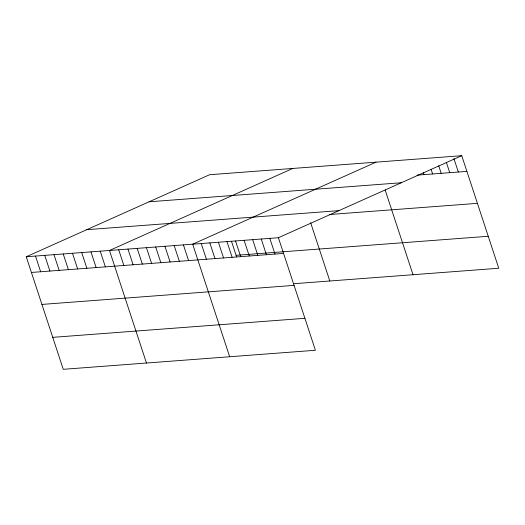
<?xml version="1.0" encoding="UTF-8"?>
<svg xmlns="http://www.w3.org/2000/svg" width="525" height="525" viewBox="0 0 525 525"><rect width="100%" height="100%" fill="white"/><g stroke="black" fill="none" stroke-linecap="round" stroke-linejoin="round"><path stroke-width="0.79" d="M26.25 256.758L278.401 237.72L315.407 350.273L63.256 369.311L26.25 256.758L209.593 174.727L461.744 155.689L498.75 268.242L293.593 283.73M292.806 168.446L109.463 250.477L146.468 363.031M376.012 162.159L192.668 244.197L229.674 356.744M278.401 237.72L461.744 155.689M417.027 175.147L466.902 171.38M149.087 201.797L401.244 182.759M86.756 229.688L338.907 210.65M329.273 214.528L477.415 203.346M236.086 255.314L488.243 236.276M31.408 272.455L283.566 253.418M41.921 304.421L294.072 285.377M52.749 337.352L304.9 318.308M453.908 158.576L458.332 172.029M446.316 162.212L449.761 172.679M438.729 165.854L441.184 173.322M431.137 169.49L432.613 173.972M423.301 172.377L424.036 174.622M385.179 190.03L413.017 274.713M310.636 222.685L329.805 280.993M269.83 238.37L274.988 254.061M261.253 239.013L266.418 254.71M252.683 239.662L257.841 255.36M244.112 240.312L249.27 256.003M235.535 240.955L240.699 256.653M231.518 241.415L236.591 256.837M226.964 241.605L232.122 257.303M218.393 242.255L223.552 257.946M209.816 242.898L214.974 258.595M201.246 243.548L206.404 259.245M183.422 244.893L188.587 260.59M174.182 245.588L179.34 261.286M164.935 246.291L170.093 261.982M155.689 246.986L160.847 262.684M146.442 247.682L151.6 263.379M137.196 248.384L142.36 264.075M127.949 249.08L133.114 264.777M118.709 249.782L123.867 265.473M100.216 251.173L105.374 266.871M90.969 251.875L96.127 267.566M81.723 252.571L86.881 268.268M72.476 253.273L77.641 268.964M63.23 253.969L68.394 269.66M53.99 254.664L59.148 270.362M44.743 255.367L49.901 271.058M35.497 256.062L40.655 271.76"/></g></svg>
